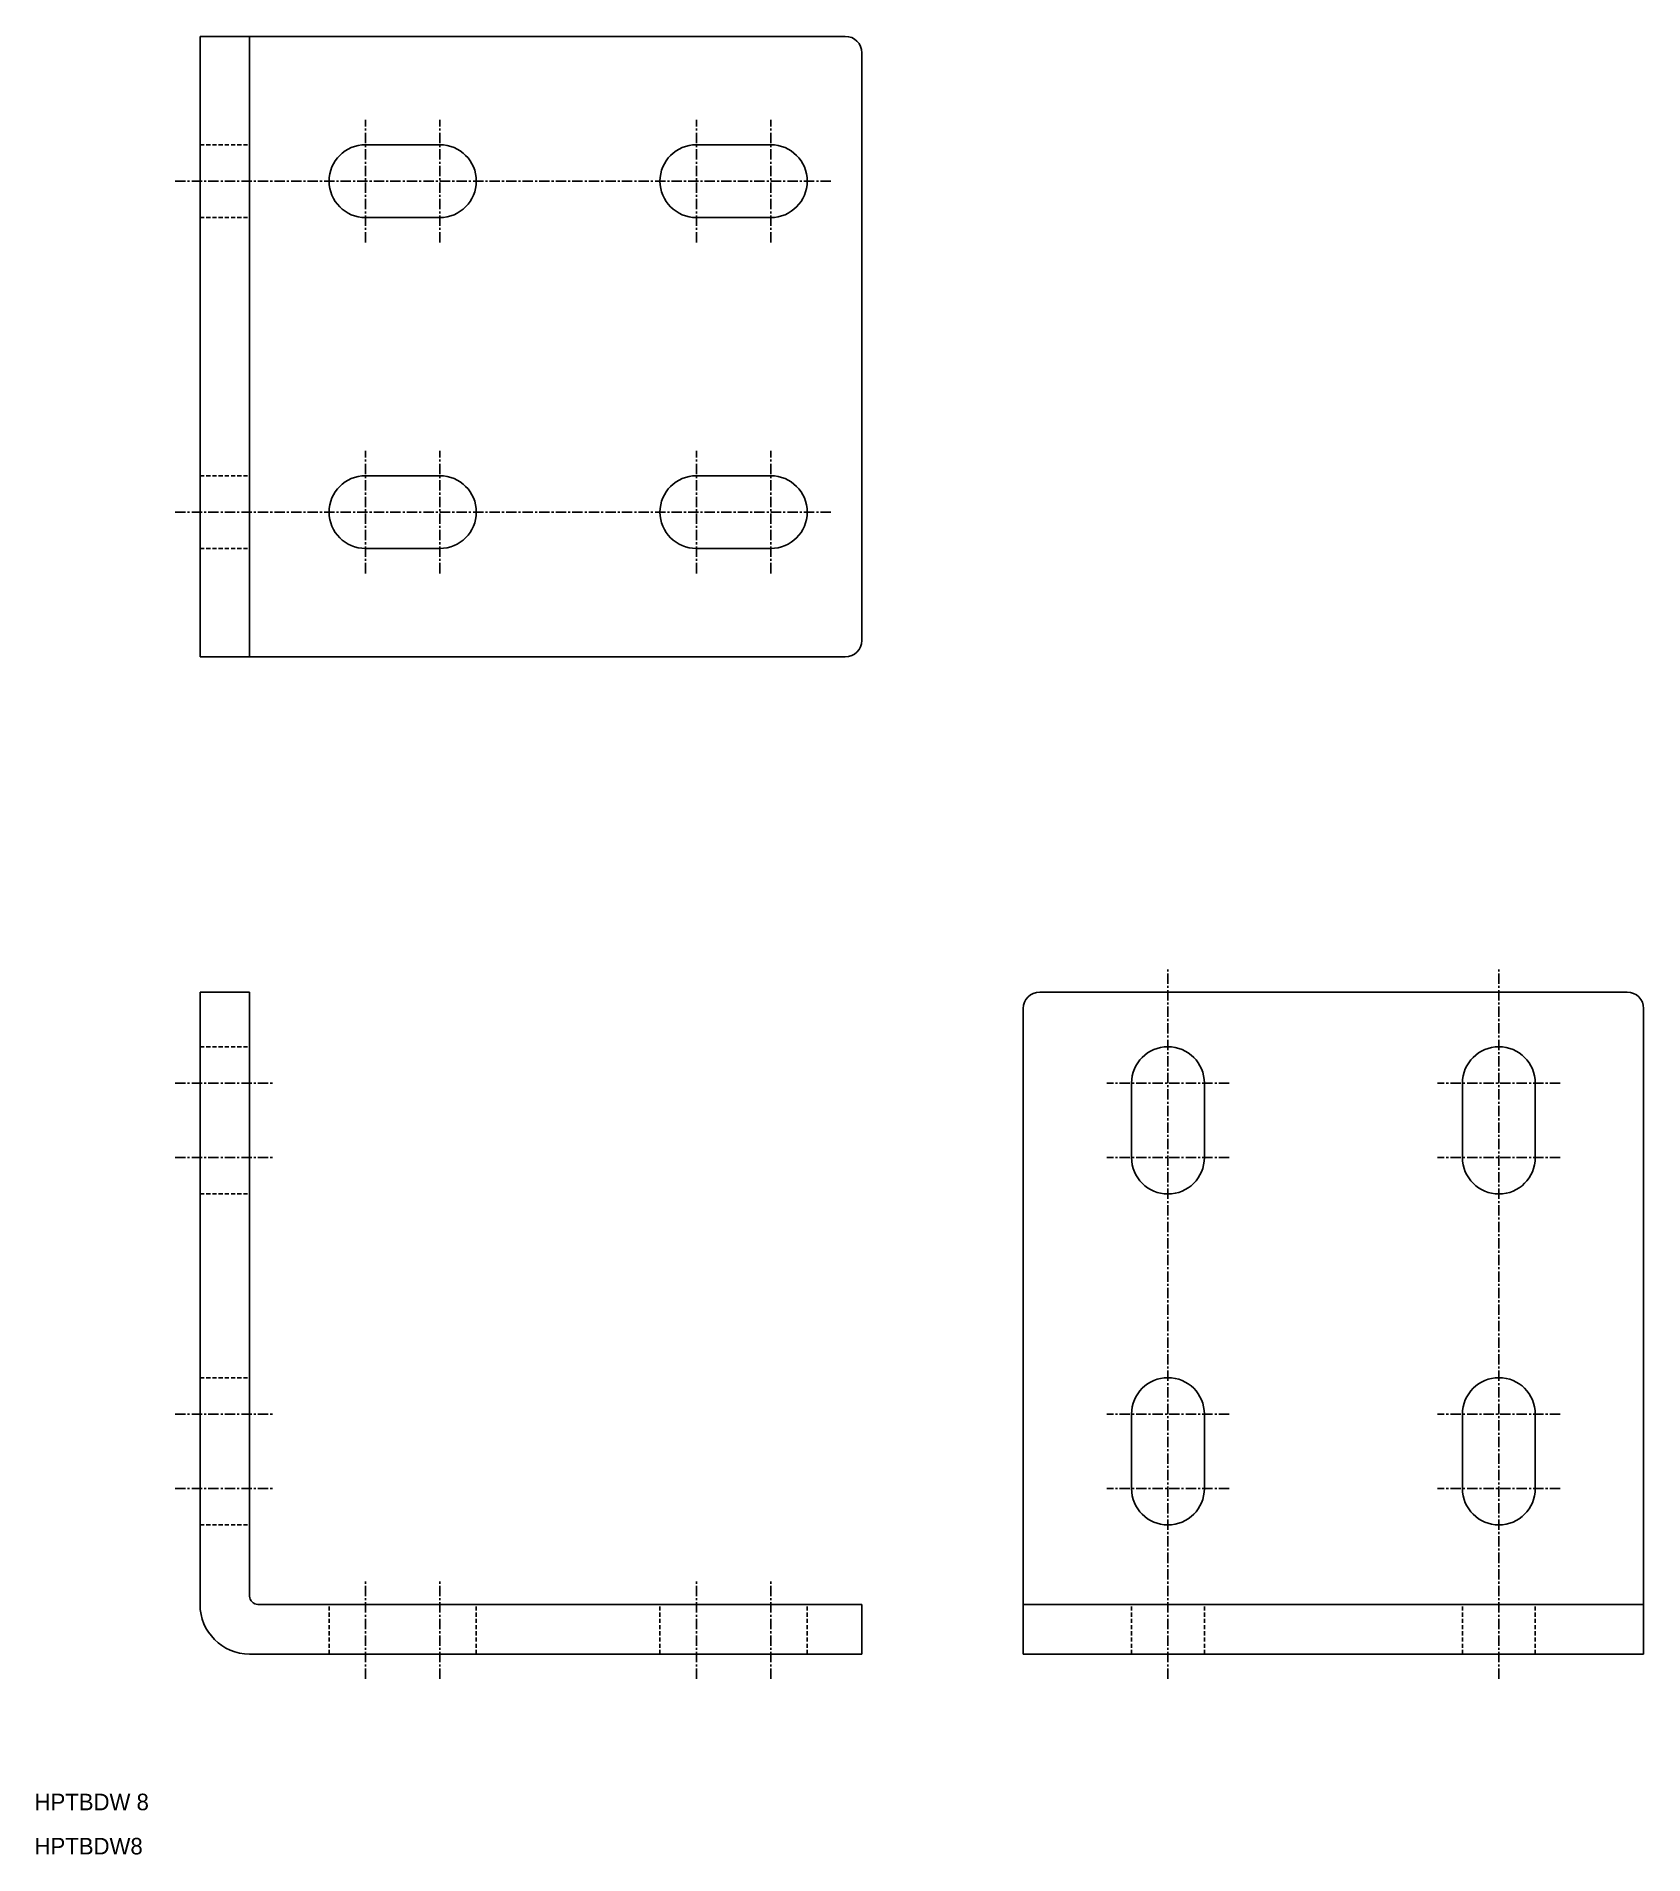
# Model space of a CAD drawing. Extents: x 0 to 195, y 16 to 236.
import ezdxf

# ---------------------------------------------------------------- set-up
doc = ezdxf.new("R2010")
doc.units = 0
doc.linetypes.add('CENTER', pattern=[2, 1.25, -0.25, 0.25, -0.25])
doc.linetypes.add('DASHED', pattern=[0.75, 0.5, -0.25])
doc.layers.get('0').update_dxf_attribs({"linetype": 'CONTINUOUS'})
doc.layers.add('CENTER', color=1, linetype='CENTER')

msp = doc.modelspace()

# ---------------------------------------------------------------- linework, layer by layer
at = {"color": 7, "linetype": 'CONTINUOUS'}
for p, q in [((20, 160.51), (20, 235.51)), ((20, 235.51), (98, 235.51)), ((26, 160.51), (26, 235.51)), ((100, 162.51), (100, 233.51)), ((40, 222.41), (49, 222.41)), ((80, 222.41), (89, 222.41)), ((40, 213.61), (49, 213.61)), ((80, 213.61), (89, 213.61)), ((40, 182.41), (49, 182.41)), ((80, 182.41), (89, 182.41)), ((40, 173.61), (49, 173.61)), ((80, 173.61), (89, 173.61)), ((20, 160.51), (98, 160.51)), ((20, 120), (20, 46)), ((20, 120), (26, 120)), ((26, 120), (26, 47)), ((121.5, 120), (192.5, 120)), ((119.5, 40), (119.5, 118)), ((194.5, 40), (194.5, 118)), ((132.6, 100), (132.6, 109)), ((141.4, 109), (141.4, 100)), ((172.6, 100), (172.6, 109)), ((181.4, 109), (181.4, 100)), ((132.6, 60), (132.6, 69)), ((141.4, 69), (141.4, 60)), ((172.6, 60), (172.6, 69)), ((181.4, 69), (181.4, 60)), ((100, 46), (27, 46)), ((100, 40), (100, 46)), ((194.5, 46), (119.5, 46)), ((26, 40), (100, 40)), ((194.5, 40), (119.5, 40))]:
    msp.add_line(p, q, dxfattribs=at)
at = {"color": 3, "linetype": 'DASHED'}
for p, q in [((20, 222.41), (26, 222.41)), ((20, 213.61), (26, 213.61)), ((20, 182.41), (26, 182.41)), ((20, 173.61), (26, 173.61)), ((20, 113.4), (26, 113.4)), ((20, 95.6), (26, 95.6)), ((20, 73.4), (26, 73.4)), ((20, 55.6), (26, 55.6)), ((35.6, 40), (35.6, 46)), ((53.4, 40), (53.4, 46)), ((75.6, 40), (75.6, 46)), ((93.4, 40), (93.4, 46)), ((132.6, 40), (132.6, 46)), ((141.4, 40), (141.4, 46)), ((172.6, 40), (172.6, 46)), ((181.4, 40), (181.4, 46))]:
    msp.add_line(p, q, dxfattribs=at)
at = {"color": 7, "linetype": 'CONTINUOUS'}
for centre, radius, start, end in [((98, 233.51), 2, 0, 90), ((40, 218.01), 4.4, 90, 270), ((49, 218.01), 4.4, 270, 90), ((80, 218.01), 4.4, 90, 270), ((89, 218.01), 4.4, 270, 90), ((40, 178.01), 4.4, 90, 270), ((49, 178.01), 4.4, 270, 90), ((80, 178.01), 4.4, 90, 270), ((89, 178.01), 4.4, 270, 90), ((98, 162.51), 2, 270, 0), ((121.5, 118), 2, 90, 180), ((192.5, 118), 2, 0, 90), ((137, 109), 4.4, 0, 180), ((177, 109), 4.4, 0, 180), ((137, 100), 4.4, 180, 0), ((177, 100), 4.4, 180, 0), ((137, 69), 4.4, 0, 180), ((177, 69), 4.4, 0, 180), ((137, 60), 4.4, 180, 0), ((177, 60), 4.4, 180, 0), ((27, 47), 1, 180, 270), ((26, 46), 6, 180, 270)]:
    msp.add_arc(centre, radius, start, end, dxfattribs=at)
at = {"layer": 'CENTER', "color": 1, "linetype": 'CENTER'}
for p, q in [((40, 210.61), (40, 225.41)), ((49, 210.61), (49, 225.41)), ((80, 210.61), (80, 225.41)), ((89, 210.61), (89, 225.41)), ((17, 218.01), (96.4, 218.01)), ((40, 170.61), (40, 185.41)), ((49, 170.61), (49, 185.41)), ((80, 170.61), (80, 185.41)), ((89, 170.61), (89, 185.41)), ((17, 178.01), (96.4, 178.01)), ((137, 37), (137, 123)), ((177, 37), (177, 123)), ((17, 109), (29, 109)), ((144.4, 109), (129.6, 109)), ((184.4, 109), (169.6, 109)), ((17, 100), (29, 100)), ((144.4, 100), (129.6, 100)), ((184.4, 100), (169.6, 100)), ((17, 69), (29, 69)), ((144.4, 69), (129.6, 69)), ((184.4, 69), (169.6, 69)), ((17, 60), (29, 60)), ((144.4, 60), (129.6, 60)), ((184.4, 60), (169.6, 60)), ((40, 37), (40, 49)), ((49, 37), (49, 49)), ((80, 37), (80, 49)), ((89, 37), (89, 49))]:
    msp.add_line(p, q, dxfattribs=at)

# ---------------------------------------------------------------- texts
at = {"color": 7, "linetype": 'CONTINUOUS'}
for s, p in [('HPTBDW 8', (0, 21.12)), ('HPTBDW8', (0, 15.78))]:
    msp.add_text(s, height=2, dxfattribs=at).set_placement(p)

doc.saveas('drawing.dxf')
